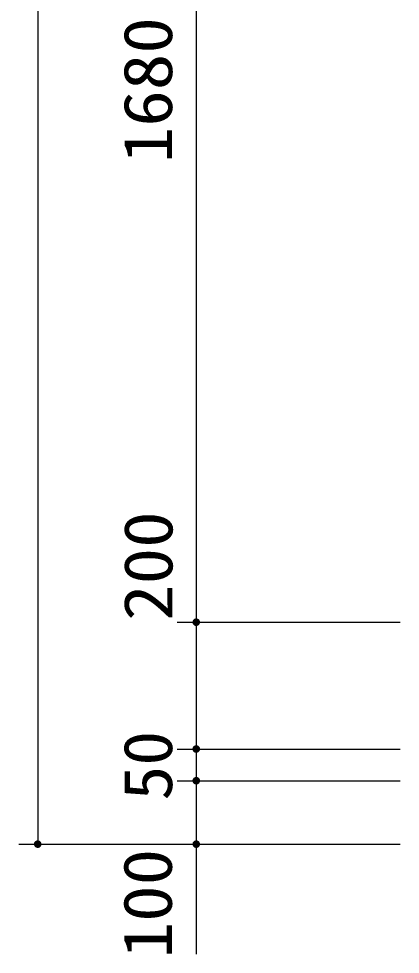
# Model space of a CAD drawing. Units: millimetres, scale not verified. Extents: x -8910 to 8910, y -6308 to 6308.
# Drawn here: x -507 to 95, y -455 to 1020 of the extents above; entities that cross this region are included whole.
import ezdxf
from ezdxf.enums import TextEntityAlignment as Align

# ---------------------------------------------------------------- set-up
doc = ezdxf.new("R2010")
doc.units = ezdxf.units.MM
doc.header["$LTSCALE"] = 30
doc.layers.add('0-1_製作', color=5, linetype='Continuous', lineweight=25)
doc.styles.add('ＭＳ ゴシック', font='')
doc.styles.get('ＭＳ ゴシック').set_extended_font_data('MS Gothic')

msp = doc.modelspace()

# ---------------------------------------------------------------- linework, layer by layer
at = {"layer": '0-1_製作', "color": 2}
for p, q in [((-476.89, 1948.28), (-476.89, -281.72)), ((-226.89, 1748.28), (-226.89, 68.29)), ((-256.89, 68.29), (94.9, 68.29)), ((-226.89, 68.29), (-226.89, -131.71)), ((-256.89, -131.71), (94.9, -131.71)), ((-226.89, -131.71), (-226.89, -181.72)), ((-256.89, -181.72), (94.9, -181.72)), ((-226.89, -181.72), (-226.89, -281.72)), ((-506.89, -281.72), (-226.89, -281.72)), ((-256.89, -281.72), (94.9, -281.72)), ((-226.89, -281.72), (-226.89, -455.41))]:
    msp.add_line(p, q, dxfattribs=at)
at = {"layer": '0-1_製作'}
for points in [[(-229.1, 73.86), (-226.89, 68.29), (-229.78, 73.54)], [(-228.38, 74.1), (-226.89, 68.29), (-229.1, 73.86)], [(-227.64, 74.24), (-226.89, 68.29), (-228.38, 74.1)], [(-226.89, 74.29), (-226.89, 68.29), (-227.64, 74.24)], [(-226.52, 74.27), (-226.89, 68.29), (-226.89, 74.29)], [(-225.77, 74.18), (-226.89, 68.29), (-226.52, 74.27)], [(-225.04, 73.99), (-226.89, 68.29), (-225.77, 74.18)], [(-225.04, 73.99), (-220.89, 68.29), (-226.89, 68.29)], [(-224.34, 73.71), (-220.89, 68.29), (-225.04, 73.99)], [(-231.52, 72.11), (-232.89, 68.29), (-231.96, 71.5)], [(-231.52, 72.11), (-226.89, 68.29), (-232.89, 68.29)], [(-231.96, 71.5), (-232.89, 68.29), (-232.88, 68.66)], [(-226.89, 68.29), (-232.84, 67.53), (-232.89, 68.29)], [(-231.96, 71.5), (-232.88, 68.66), (-232.32, 70.84)], [(-232.32, 70.84), (-232.88, 68.66), (-232.79, 69.41)], [(-226.89, 68.29), (-232.7, 66.79), (-232.84, 67.53)], [(-232.32, 70.84), (-232.79, 69.41), (-232.6, 70.14)], [(-226.89, 68.29), (-232.47, 66.08), (-232.7, 66.79)], [(-226.89, 68.29), (-232.15, 65.39), (-232.47, 66.08)], [(-226.89, 68.29), (-231.75, 64.76), (-232.15, 65.39)], [(-226.89, 68.29), (-231.27, 64.18), (-231.75, 64.76)], [(-231, 72.66), (-226.89, 68.29), (-231.52, 72.11)], [(-226.89, 68.29), (-230.72, 63.66), (-231.27, 64.18)], [(-230.42, 73.14), (-226.89, 68.29), (-231, 72.66)], [(-226.89, 68.29), (-230.11, 63.22), (-230.72, 63.66)], [(-229.78, 73.54), (-226.89, 68.29), (-230.42, 73.14)], [(-226.89, 68.29), (-229.45, 62.86), (-230.11, 63.22)], [(-226.89, 68.29), (-228.75, 62.58), (-229.45, 62.86)], [(-226.89, 68.29), (-228.02, 62.39), (-228.75, 62.58)], [(-226.89, 62.29), (-228.02, 62.39), (-226.89, 68.29)], [(-226.89, 62.29), (-227.27, 62.3), (-228.02, 62.39)], [(-220.89, 68.29), (-226.89, 62.29), (-226.89, 68.29)], [(-220.89, 68.29), (-226.14, 62.33), (-226.89, 62.29)], [(-220.89, 68.29), (-225.4, 62.47), (-226.14, 62.33)], [(-220.89, 68.29), (-224.68, 62.71), (-225.4, 62.47)], [(-220.89, 68.29), (-224, 63.03), (-224.68, 62.71)], [(-223.68, 73.35), (-220.89, 68.29), (-224.34, 73.71)], [(-220.89, 68.29), (-223.37, 63.43), (-224, 63.03)], [(-223.07, 72.91), (-220.89, 68.29), (-223.68, 73.35)], [(-220.89, 68.29), (-222.78, 63.91), (-223.37, 63.43)], [(-222.52, 72.39), (-220.89, 68.29), (-223.07, 72.91)], [(-220.89, 68.29), (-222.27, 64.46), (-222.78, 63.91)], [(-222.04, 71.81), (-220.89, 68.29), (-222.52, 72.39)], [(-220.89, 68.29), (-221.83, 65.07), (-222.27, 64.46)], [(-221.63, 71.18), (-220.89, 68.29), (-222.04, 71.81)], [(-220.9, 67.91), (-221.83, 65.07), (-220.89, 68.29)], [(-220.9, 67.91), (-221.46, 65.73), (-221.83, 65.07)], [(-221.31, 70.49), (-220.89, 68.29), (-221.63, 71.18)], [(-221, 67.16), (-221.46, 65.73), (-220.9, 67.91)], [(-221, 67.16), (-221.19, 66.43), (-221.46, 65.73)], [(-221.08, 69.78), (-220.89, 68.29), (-221.31, 70.49)], [(-220.94, 69.04), (-220.89, 68.29), (-221.08, 69.78)], [(-232.88, -131.34), (-226.89, -131.71), (-232.89, -131.71)], [(-232.89, -131.71), (-230.11, -136.78), (-232.84, -132.47)], [(-232.89, -131.71), (-229.45, -137.14), (-230.11, -136.78)], [(-226.89, -131.71), (-229.45, -137.14), (-232.89, -131.71)], [(-232.79, -130.59), (-226.89, -131.71), (-232.88, -131.34)], [(-232.84, -132.47), (-230.72, -136.34), (-232.7, -133.21)], [(-232.84, -132.47), (-230.11, -136.78), (-230.72, -136.34)], [(-232.6, -129.86), (-226.89, -131.71), (-232.79, -130.59)], [(-232.32, -129.16), (-226.89, -131.71), (-232.6, -129.86)], [(-231.96, -128.5), (-226.89, -131.71), (-232.32, -129.16)], [(-231.52, -127.89), (-226.89, -131.71), (-231.96, -128.5)], [(-231, -127.34), (-226.89, -131.71), (-231.52, -127.89)], [(-230.42, -126.86), (-226.89, -131.71), (-231, -127.34)], [(-229.78, -126.46), (-226.89, -131.71), (-230.42, -126.86)], [(-229.78, -126.46), (-226.89, -125.71), (-226.89, -131.71)], [(-229.1, -126.14), (-226.89, -125.71), (-229.78, -126.46)], [(-226.89, -131.71), (-228.75, -137.42), (-229.45, -137.14)], [(-228.38, -125.9), (-226.89, -125.71), (-229.1, -126.14)], [(-226.89, -131.71), (-228.02, -137.61), (-228.75, -137.42)], [(-227.64, -125.76), (-226.89, -125.71), (-228.38, -125.9)], [(-226.89, -131.71), (-227.27, -137.7), (-228.02, -137.61)], [(-226.89, -131.71), (-226.89, -137.71), (-227.27, -137.7)], [(-226.89, -125.71), (-220.89, -131.71), (-226.89, -131.71)], [(-226.52, -125.73), (-220.89, -131.71), (-226.89, -125.71)], [(-226.89, -131.71), (-226.14, -137.67), (-226.89, -137.71)], [(-226.89, -131.71), (-225.4, -137.53), (-226.14, -137.67)], [(-226.89, -131.71), (-224.68, -137.29), (-225.4, -137.53)], [(-226.89, -131.71), (-224, -136.97), (-224.68, -137.29)], [(-226.89, -131.71), (-223.37, -136.57), (-224, -136.97)], [(-220.89, -131.71), (-223.37, -136.57), (-226.89, -131.71)], [(-225.77, -125.82), (-220.89, -131.71), (-226.52, -125.73)], [(-225.04, -126.01), (-220.89, -131.71), (-225.77, -125.82)], [(-224.34, -126.29), (-220.89, -131.71), (-225.04, -126.01)], [(-223.68, -126.65), (-220.89, -131.71), (-224.34, -126.29)], [(-223.68, -126.65), (-220.94, -130.96), (-220.89, -131.71)], [(-223.07, -127.09), (-220.94, -130.96), (-223.68, -126.65)], [(-220.89, -131.71), (-222.78, -136.09), (-223.37, -136.57)], [(-223.07, -127.09), (-221.08, -130.22), (-220.94, -130.96)], [(-222.52, -127.61), (-221.08, -130.22), (-223.07, -127.09)], [(-220.89, -131.71), (-222.27, -135.54), (-222.78, -136.09)], [(-222.52, -127.61), (-221.31, -129.51), (-221.08, -130.22)], [(-222.04, -128.19), (-221.31, -129.51), (-222.52, -127.61)], [(-220.89, -131.71), (-221.83, -134.93), (-222.27, -135.54)], [(-222.04, -128.19), (-221.63, -128.82), (-221.31, -129.51)], [(-220.89, -131.71), (-221.46, -134.27), (-221.83, -134.93)], [(-220.89, -131.71), (-221.19, -133.57), (-221.46, -134.27)], [(-220.89, -131.71), (-221, -132.84), (-221.19, -133.57)], [(-220.89, -131.71), (-220.9, -132.09), (-221, -132.84)], [(-232.7, -133.21), (-231.27, -135.82), (-232.47, -133.92)], [(-232.7, -133.21), (-230.72, -136.34), (-231.27, -135.82)], [(-232.47, -133.92), (-231.75, -135.24), (-232.15, -134.61)], [(-232.47, -133.92), (-231.27, -135.82), (-231.75, -135.24)], [(-230.42, -176.86), (-226.89, -181.72), (-231, -177.34)], [(-230.42, -176.86), (-226.89, -175.72), (-226.89, -181.72)], [(-229.78, -176.46), (-226.89, -175.72), (-230.42, -176.86)], [(-229.1, -176.14), (-226.89, -175.72), (-229.78, -176.46)], [(-228.38, -175.9), (-226.89, -175.72), (-229.1, -176.14)], [(-227.64, -175.76), (-226.89, -175.72), (-228.38, -175.9)], [(-226.89, -175.72), (-220.89, -181.72), (-226.89, -181.72)], [(-226.52, -175.73), (-220.89, -181.72), (-226.89, -175.72)], [(-225.77, -175.82), (-220.89, -181.72), (-226.52, -175.73)], [(-225.04, -176.01), (-220.89, -181.72), (-225.77, -175.82)], [(-225.04, -176.01), (-220.94, -180.96), (-220.89, -181.72)], [(-224.34, -176.29), (-220.94, -180.96), (-225.04, -176.01)], [(-224.34, -176.29), (-221.08, -180.22), (-220.94, -180.96)], [(-223.68, -176.65), (-221.08, -180.22), (-224.34, -176.29)], [(-223.68, -176.65), (-221.31, -179.51), (-221.08, -180.22)], [(-223.07, -177.09), (-221.31, -179.51), (-223.68, -176.65)], [(-232.88, -181.34), (-226.89, -181.72), (-232.89, -181.72)], [(-232.89, -181.72), (-228.75, -187.42), (-232.84, -182.47)], [(-232.89, -181.72), (-228.02, -187.61), (-228.75, -187.42)], [(-226.89, -181.72), (-228.02, -187.61), (-232.89, -181.72)], [(-232.79, -180.59), (-226.89, -181.72), (-232.88, -181.34)], [(-232.84, -182.47), (-229.45, -187.14), (-232.7, -183.21)], [(-232.84, -182.47), (-228.75, -187.42), (-229.45, -187.14)], [(-232.6, -179.86), (-226.89, -181.72), (-232.79, -180.59)], [(-232.7, -183.21), (-230.11, -186.78), (-232.47, -183.92)], [(-232.7, -183.21), (-229.45, -187.14), (-230.11, -186.78)], [(-232.32, -179.16), (-226.89, -181.72), (-232.6, -179.86)], [(-232.47, -183.92), (-230.72, -186.34), (-232.15, -184.61)], [(-232.47, -183.92), (-230.11, -186.78), (-230.72, -186.34)], [(-231.96, -178.5), (-226.89, -181.72), (-232.32, -179.16)], [(-232.15, -184.61), (-231.27, -185.82), (-231.75, -185.24)], [(-232.15, -184.61), (-230.72, -186.34), (-231.27, -185.82)], [(-231.52, -177.89), (-226.89, -181.72), (-231.96, -178.5)], [(-231, -177.34), (-226.89, -181.72), (-231.52, -177.89)], [(-226.89, -181.72), (-227.27, -187.7), (-228.02, -187.61)], [(-226.89, -181.72), (-226.89, -187.72), (-227.27, -187.7)], [(-226.89, -181.72), (-226.14, -187.67), (-226.89, -187.72)], [(-226.89, -181.72), (-225.4, -187.53), (-226.14, -187.67)], [(-226.89, -181.72), (-224.68, -187.29), (-225.4, -187.53)], [(-226.89, -181.72), (-224, -186.97), (-224.68, -187.29)], [(-226.89, -181.72), (-223.37, -186.57), (-224, -186.97)], [(-226.89, -181.72), (-222.78, -186.09), (-223.37, -186.57)], [(-220.89, -181.72), (-222.78, -186.09), (-226.89, -181.72)], [(-223.07, -177.09), (-221.63, -178.82), (-221.31, -179.51)], [(-222.52, -177.61), (-221.63, -178.82), (-223.07, -177.09)], [(-220.89, -181.72), (-222.27, -185.54), (-222.78, -186.09)], [(-222.52, -177.61), (-222.04, -178.19), (-221.63, -178.82)], [(-220.89, -181.72), (-221.83, -184.93), (-222.27, -185.54)], [(-220.89, -181.72), (-221.46, -184.27), (-221.83, -184.93)], [(-220.89, -181.72), (-221.19, -183.57), (-221.46, -184.27)], [(-220.89, -181.72), (-221, -182.84), (-221.19, -183.57)], [(-220.89, -181.72), (-220.9, -182.09), (-221, -182.84)], [(-482.6, -279.86), (-476.89, -281.72), (-482.79, -280.59)], [(-482.32, -279.16), (-476.89, -281.72), (-482.6, -279.86)], [(-481.96, -278.5), (-476.89, -281.72), (-482.32, -279.16)], [(-481.52, -277.89), (-476.89, -281.72), (-481.96, -278.5)], [(-481, -277.34), (-476.89, -281.72), (-481.52, -277.89)], [(-480.42, -276.86), (-476.89, -281.72), (-481, -277.34)], [(-479.78, -276.46), (-476.89, -281.72), (-480.42, -276.86)], [(-479.78, -276.46), (-476.89, -275.72), (-476.89, -281.72)], [(-479.1, -276.14), (-476.89, -275.72), (-479.78, -276.46)], [(-478.38, -275.91), (-476.89, -275.72), (-479.1, -276.14)], [(-477.64, -275.76), (-476.89, -275.72), (-478.38, -275.91)], [(-476.89, -275.72), (-470.89, -281.72), (-476.89, -281.72)], [(-476.52, -275.73), (-470.89, -281.72), (-476.89, -275.72)], [(-475.77, -275.82), (-470.89, -281.72), (-476.52, -275.73)], [(-475.04, -276.01), (-470.89, -281.72), (-475.77, -275.82)], [(-474.34, -276.29), (-470.89, -281.72), (-475.04, -276.01)], [(-473.68, -276.65), (-470.89, -281.72), (-474.34, -276.29)], [(-473.68, -276.65), (-470.94, -280.97), (-470.89, -281.72)], [(-473.07, -277.09), (-470.94, -280.97), (-473.68, -276.65)], [(-473.07, -277.09), (-471.08, -280.23), (-470.94, -280.97)], [(-472.52, -277.61), (-471.08, -280.23), (-473.07, -277.09)], [(-472.52, -277.61), (-471.31, -279.51), (-471.08, -280.23)], [(-472.04, -278.19), (-471.31, -279.51), (-472.52, -277.61)], [(-472.04, -278.19), (-471.63, -278.83), (-471.31, -279.51)], [(-232.6, -279.86), (-226.89, -281.72), (-232.79, -280.59)], [(-232.32, -279.16), (-226.89, -281.72), (-232.6, -279.86)], [(-231.96, -278.5), (-226.89, -281.72), (-232.32, -279.16)], [(-231.52, -277.89), (-226.89, -281.72), (-231.96, -278.5)], [(-231.52, -277.89), (-226.89, -275.72), (-226.89, -281.72)], [(-231, -277.34), (-226.89, -275.72), (-231.52, -277.89)], [(-230.42, -276.86), (-226.89, -275.72), (-231, -277.34)], [(-229.78, -276.46), (-226.89, -275.72), (-230.42, -276.86)], [(-229.1, -276.14), (-226.89, -275.72), (-229.78, -276.46)], [(-228.38, -275.91), (-226.89, -275.72), (-229.1, -276.14)], [(-227.64, -275.76), (-226.89, -275.72), (-228.38, -275.91)], [(-226.89, -275.72), (-220.89, -281.72), (-226.89, -281.72)], [(-226.89, -275.72), (-220.94, -280.97), (-220.89, -281.72)], [(-226.89, -275.72), (-221.08, -280.23), (-220.94, -280.97)], [(-226.52, -275.73), (-221.08, -280.23), (-226.89, -275.72)], [(-226.52, -275.73), (-221.31, -279.51), (-221.08, -280.23)], [(-225.77, -275.82), (-221.31, -279.51), (-226.52, -275.73)], [(-225.77, -275.82), (-221.63, -278.83), (-221.31, -279.51)], [(-225.04, -276.01), (-221.63, -278.83), (-225.77, -275.82)], [(-225.04, -276.01), (-222.04, -278.19), (-221.63, -278.83)], [(-224.34, -276.29), (-222.04, -278.19), (-225.04, -276.01)], [(-224.34, -276.29), (-222.52, -277.61), (-222.04, -278.19)], [(-223.68, -276.65), (-222.52, -277.61), (-224.34, -276.29)], [(-223.68, -276.65), (-223.07, -277.09), (-222.52, -277.61)], [(-482.88, -281.34), (-476.89, -281.72), (-482.89, -281.72)], [(-482.89, -281.72), (-480.11, -286.78), (-482.84, -282.47)], [(-482.89, -281.72), (-479.45, -287.15), (-480.11, -286.78)], [(-476.89, -281.72), (-479.45, -287.15), (-482.89, -281.72)], [(-482.79, -280.59), (-476.89, -281.72), (-482.88, -281.34)], [(-482.84, -282.47), (-480.72, -286.34), (-482.7, -283.21)], [(-482.84, -282.47), (-480.11, -286.78), (-480.72, -286.34)], [(-482.7, -283.21), (-481.27, -285.82), (-482.47, -283.93)], [(-482.7, -283.21), (-480.72, -286.34), (-481.27, -285.82)], [(-482.47, -283.93), (-481.75, -285.24), (-482.15, -284.61)], [(-482.47, -283.93), (-481.27, -285.82), (-481.75, -285.24)], [(-476.89, -281.72), (-478.75, -287.42), (-479.45, -287.15)], [(-476.89, -281.72), (-478.02, -287.61), (-478.75, -287.42)], [(-476.89, -281.72), (-477.27, -287.71), (-478.02, -287.61)], [(-476.89, -281.72), (-476.89, -287.72), (-477.27, -287.71)], [(-476.89, -281.72), (-476.14, -287.67), (-476.89, -287.72)], [(-476.89, -281.72), (-475.4, -287.53), (-476.14, -287.67)], [(-476.89, -281.72), (-474.68, -287.3), (-475.4, -287.53)], [(-476.89, -281.72), (-474, -286.98), (-474.68, -287.3)], [(-476.89, -281.72), (-473.37, -286.57), (-474, -286.98)], [(-470.89, -281.72), (-473.37, -286.57), (-476.89, -281.72)], [(-470.89, -281.72), (-472.78, -286.09), (-473.37, -286.57)], [(-470.89, -281.72), (-472.27, -285.54), (-472.78, -286.09)], [(-470.89, -281.72), (-471.83, -284.93), (-472.27, -285.54)], [(-470.89, -281.72), (-471.46, -284.27), (-471.83, -284.93)], [(-470.89, -281.72), (-471.19, -283.57), (-471.46, -284.27)], [(-470.89, -281.72), (-471, -282.84), (-471.19, -283.57)], [(-470.89, -281.72), (-470.9, -282.09), (-471, -282.84)], [(-232.88, -281.34), (-226.89, -281.72), (-232.89, -281.72)], [(-232.89, -281.72), (-226.89, -281.72), (-232.84, -282.47)], [(-232.79, -280.59), (-226.89, -281.72), (-232.88, -281.34)], [(-232.84, -282.47), (-226.89, -281.72), (-226.89, -287.72)], [(-232.84, -282.47), (-226.89, -287.72), (-232.7, -283.21)], [(-232.7, -283.21), (-227.27, -287.71), (-232.47, -283.93)], [(-232.7, -283.21), (-226.89, -287.72), (-227.27, -287.71)], [(-232.47, -283.93), (-228.02, -287.61), (-232.15, -284.61)], [(-232.47, -283.93), (-227.27, -287.71), (-228.02, -287.61)], [(-232.15, -284.61), (-228.75, -287.42), (-231.75, -285.24)], [(-232.15, -284.61), (-228.02, -287.61), (-228.75, -287.42)], [(-231.75, -285.24), (-229.45, -287.15), (-231.27, -285.82)], [(-231.75, -285.24), (-228.75, -287.42), (-229.45, -287.15)], [(-231.27, -285.82), (-230.11, -286.78), (-230.72, -286.34)], [(-231.27, -285.82), (-229.45, -287.15), (-230.11, -286.78)], [(-226.89, -281.72), (-226.14, -287.67), (-226.89, -287.72)], [(-226.89, -281.72), (-225.4, -287.53), (-226.14, -287.67)], [(-226.89, -281.72), (-224.68, -287.3), (-225.4, -287.53)], [(-226.89, -281.72), (-224, -286.98), (-224.68, -287.3)], [(-226.89, -281.72), (-223.37, -286.57), (-224, -286.98)], [(-226.89, -281.72), (-222.78, -286.09), (-223.37, -286.57)], [(-226.89, -281.72), (-222.27, -285.54), (-222.78, -286.09)], [(-226.89, -281.72), (-221.83, -284.93), (-222.27, -285.54)], [(-220.89, -281.72), (-221.83, -284.93), (-226.89, -281.72)], [(-220.89, -281.72), (-221.46, -284.27), (-221.83, -284.93)], [(-220.89, -281.72), (-221.19, -283.57), (-221.46, -284.27)], [(-220.89, -281.72), (-221, -282.84), (-221.19, -283.57)], [(-220.89, -281.72), (-220.9, -282.09), (-221, -282.84)]]:
    msp.add_solid(points, dxfattribs=at)

# ---------------------------------------------------------------- texts
at = {"layer": '0-1_製作', "color": 4, "style": 'ＭＳ ゴシック'}
for s, width, p in [('1680', 1.1, (-241.89, 792.03)), ('200', 1.1, (-241.33, 70.3)), ('50', 1.05, (-241.89, -212.96)), ('100', 1.1, (-242.3, -461.89))]:
    msp.add_text(s, height=76.98, rotation=90, dxfattribs=dict(at, width=width)).set_placement(p, align=Align.BOTTOM_LEFT)

doc.saveas('drawing.dxf')
